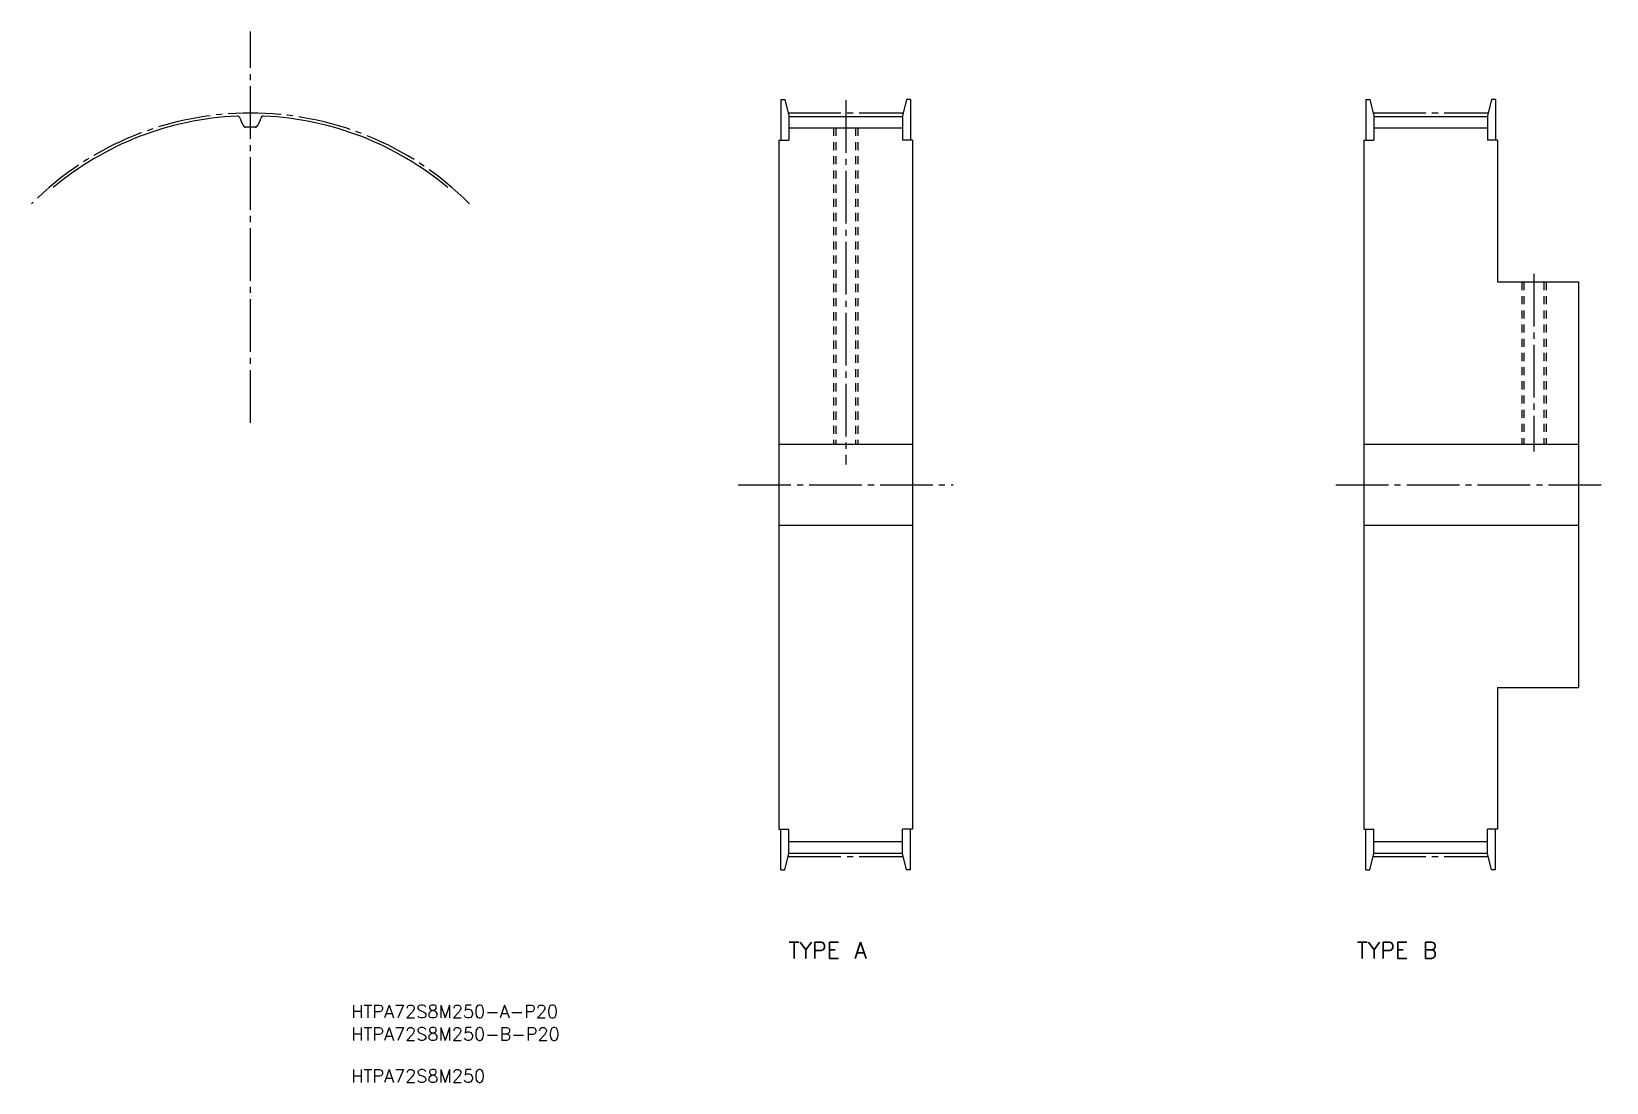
# Model space of a CAD drawing. Extents: x 204 to 593, y 205 to 464.
import ezdxf
from ezdxf.enums import TextEntityAlignment as Align

# ---------------------------------------------------------------- set-up
doc = ezdxf.new("R2010")
doc.units = 0
doc.linetypes.add('CENTER', pattern=[17.5, 13, -1.5, 1.5, -1.5])
doc.linetypes.add('DASHED', pattern=[3.5, 2, -1.5])
doc.layers.get('0').update_dxf_attribs({"linetype": 'CONTINUOUS'})
doc.layers.add('CENTER', color=1, linetype='CENTER')
doc.layers.add('SIZE', color=7, linetype='CONTINUOUS')
doc.styles.get("Standard").update_dxf_attribs({"font": 'txt.shx', "bigfont": '@extfont2.shx'})

msp = doc.modelspace()

# ---------------------------------------------------------------- linework, layer by layer
at = {"color": 7, "linetype": 'CONTINUOUS'}
for p, q in [((389.11, 447.71), (389.11, 437.71)), ((389.11, 447.71), (390.11, 447.71)), ((390.11, 447.71), (391.11, 443.71)), ((420.11, 447.71), (419.11, 443.71)), ((421.11, 447.71), (420.11, 447.71)), ((421.11, 447.71), (421.11, 437.71)), ((533.42, 447.71), (533.42, 437.71)), ((533.42, 447.71), (534.42, 447.71)), ((534.42, 447.71), (535.42, 443.71)), ((564.42, 447.71), (563.42, 443.71)), ((565.42, 447.71), (564.42, 447.71)), ((565.42, 447.71), (565.42, 437.71)), ((391.11, 443.71), (391.11, 437.71)), ((391.11, 443.56), (419.07, 443.56)), ((419.11, 443.71), (419.11, 437.71)), ((535.42, 443.71), (535.42, 437.71)), ((535.42, 443.56), (563.42, 443.56)), ((563.42, 443.71), (563.42, 437.71)), ((391.11, 440.73), (419.11, 440.73)), ((535.42, 440.73), (563.42, 440.73)), ((388.61, 437.71), (388.61, 267.71)), ((388.61, 437.71), (391.11, 437.71)), ((421.61, 437.71), (419.11, 437.71)), ((421.61, 437.71), (421.61, 267.71)), ((532.92, 437.71), (532.92, 267.71)), ((532.92, 437.71), (535.42, 437.71)), ((565.92, 437.71), (563.42, 437.71)), ((565.92, 437.71), (565.92, 402.71)), ((565.92, 402.71), (585.92, 402.71)), ((585.92, 402.71), (585.92, 302.71)), ((388.61, 362.71), (421.61, 362.71)), ((532.92, 362.71), (585.92, 362.71)), ((388.61, 342.71), (421.61, 342.71)), ((532.92, 342.71), (585.92, 342.71)), ((565.92, 302.71), (585.92, 302.71)), ((565.92, 302.71), (565.92, 267.71)), ((388.61, 267.71), (391.11, 267.71)), ((389.11, 257.71), (389.11, 267.71)), ((391.11, 261.71), (391.11, 267.71)), ((391.11, 264.69), (419.11, 264.69)), ((421.61, 267.71), (419.11, 267.71)), ((419.11, 261.71), (419.11, 267.71)), ((421.11, 257.71), (421.11, 267.71)), ((532.92, 267.71), (535.42, 267.71)), ((533.42, 257.71), (533.42, 267.71)), ((535.42, 261.71), (535.42, 267.71)), ((535.42, 264.69), (563.42, 264.69)), ((565.92, 267.71), (563.42, 267.71)), ((563.42, 261.71), (563.42, 267.71)), ((565.42, 257.71), (565.42, 267.71)), ((390.11, 257.71), (391.11, 261.71)), ((391.11, 261.86), (419.07, 261.86)), ((420.11, 257.71), (419.11, 261.71)), ((534.42, 257.71), (535.42, 261.71)), ((535.42, 261.86), (563.38, 261.86)), ((564.42, 257.71), (563.42, 261.71)), ((389.11, 257.71), (390.11, 257.71)), ((421.11, 257.71), (420.11, 257.71)), ((533.42, 257.71), (534.42, 257.71)), ((565.42, 257.71), (564.42, 257.71))]:
    msp.add_line(p, q, dxfattribs=at)
at = {"color": 3, "linetype": 'DASHED'}
for p, q in [((402.11, 440.73), (402.11, 362.71)), ((402.65, 440.73), (402.65, 362.71)), ((407.57, 440.73), (407.57, 362.71)), ((408.11, 440.73), (408.11, 362.71)), ((571.92, 402.71), (571.92, 362.71)), ((572.46, 402.71), (572.46, 362.71)), ((577.37, 402.71), (577.37, 362.71)), ((577.92, 402.71), (577.92, 362.71))]:
    msp.add_line(p, q, dxfattribs=at)
at = {"color": 7, "linetype": 'CONTINUOUS'}
for centre, radius, start, end in [((258.26, 367.99), 75.71, 92.5006, 130), ((254.98, 442.88), 0.75, 13.9951, 92.5006), ((260.86, 444.34), 5.3, 193.9951, 218.9708), ((255.66, 444.34), 5.3, 321.0292, 346.0049), ((261.53, 442.88), 0.75, 87.4994, 166.0049), ((258.26, 367.99), 75.71, 50, 87.4994), ((257.05, 441.26), 0.4, 218.9708, 270.9458), ((258.26, 367.99), 72.88, 90, 90.9458), ((258.26, 367.99), 72.88, 89.0542, 90), ((259.46, 441.26), 0.4, 269.0542, 321.0292)]:
    msp.add_arc(centre, radius, start, end, dxfattribs=at)
at = {"layer": 'CENTER', "color": 1, "linetype": 'CENTER'}
for p, q in [((258.26, 367.99), (258.26, 464.48)), ((405.11, 447.59), (405.11, 357.71)), ((390.94, 444.39), (419.28, 444.39)), ((535.25, 444.39), (563.59, 444.39)), ((574.92, 404.71), (574.92, 360.93)), ((378.61, 352.71), (431.61, 352.71)), ((526.02, 352.71), (592.82, 352.71)), ((390.94, 261.04), (419.28, 261.04)), ((535.25, 261.04), (563.59, 261.04))]:
    msp.add_line(p, q, dxfattribs=at)
msp.add_arc((258.26, 367.99), 76.39, 45, 135, dxfattribs=at)

# ---------------------------------------------------------------- texts
at = {"color": 7, "linetype": 'CONTINUOUS'}
for s, p in [('TYPE A', (400.67, 237.88)), ('TYPE B', (541.12, 237.88))]:
    msp.add_text(s, height=4, dxfattribs=at).set_placement(p, align=Align.MIDDLE_CENTER)
at = {"layer": 'SIZE', "color": 7, "linetype": 'CONTINUOUS'}
for s, p in [('HTPA72S8M250-A-P20', (283.12, 221.17)), ('HTPA72S8M250-B-P20', (283.12, 215.6)), ('HTPA72S8M250', (283.12, 205.26))]:
    msp.add_text(s, height=3.2, dxfattribs=at).set_placement(p)

doc.saveas('drawing.dxf')
